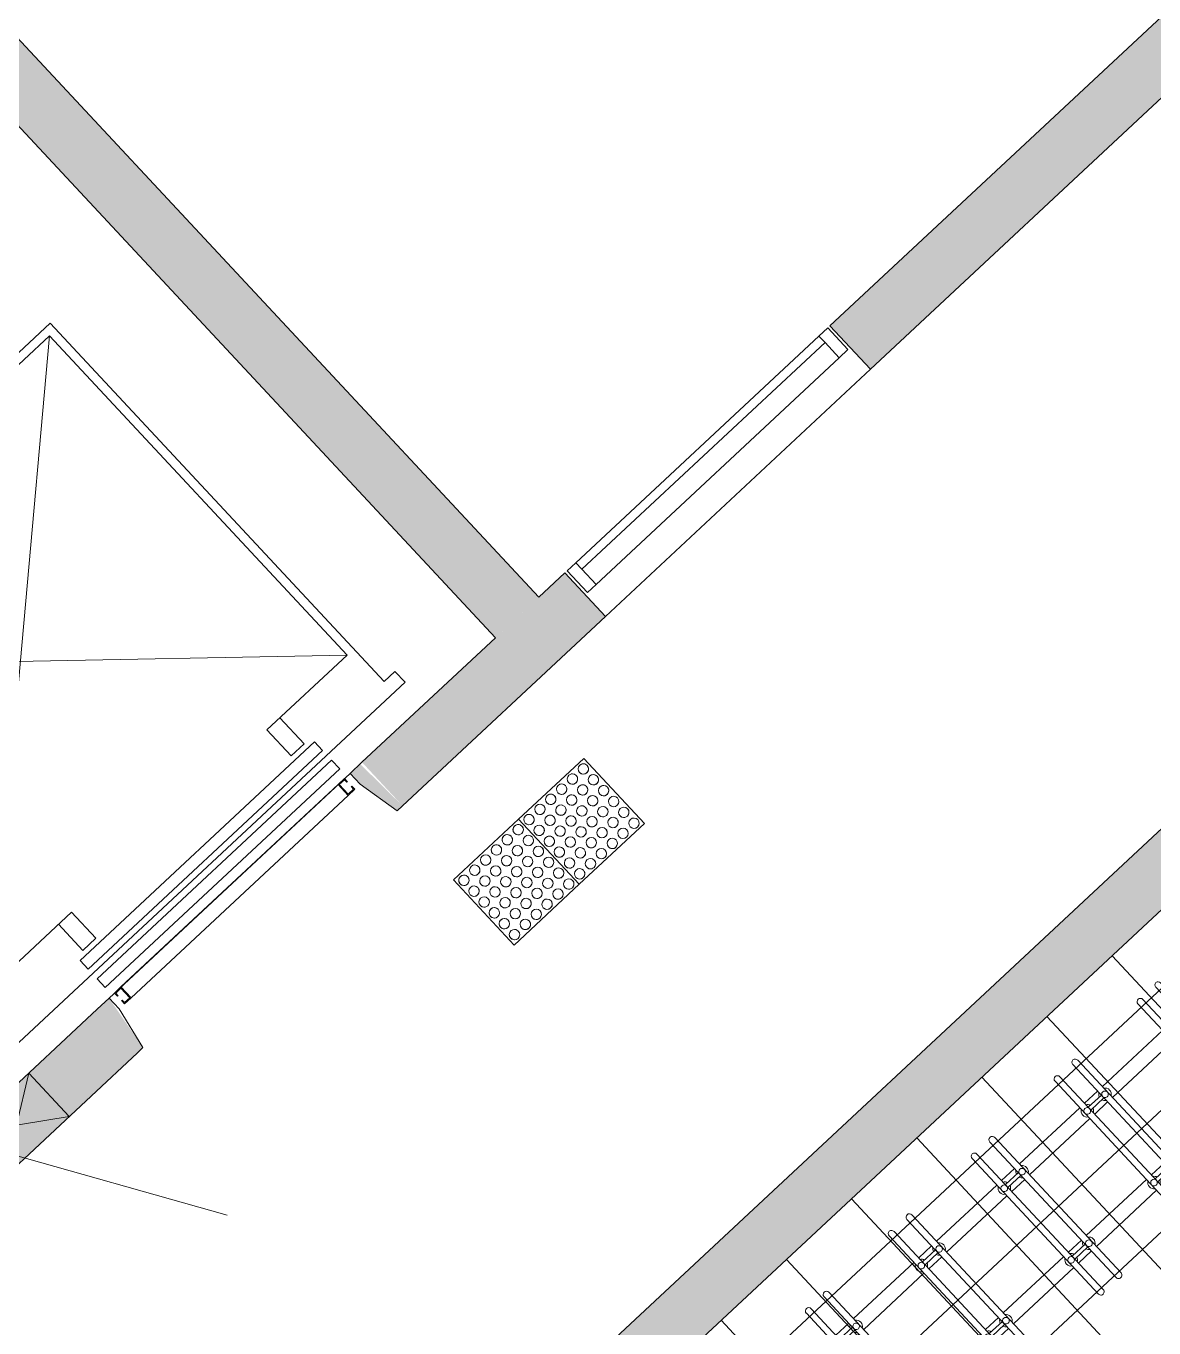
# Model space of a CAD drawing. Header units: millimetres. Extents: x -71377 to 516042, y -145869 to 441446.
# Drawn here: x 201274 to 205074, y 79575 to 83960 of the extents above; entities that cross this region are included whole.
import ezdxf

# ---------------------------------------------------------------- set-up
doc = ezdxf.new("R2010")
doc.units = ezdxf.units.MM
doc.header["$LTSCALE"] = 1000
doc.linetypes.add('_점선_M_', pattern=[3, 1.5, -1.5])
doc.linetypes.add('_점선_XS_', pattern=[1.15, 0.6, -0.55])
for name, color, linetype, lineweight in [('A-ele-8', 8, 'Continuous', 5), ('A-fnsh', 5, 'Continuous', 5), ('A-furn-hdln', 8, '_점선_XS_', 5), ('A-glas-hdln', 8, 'Continuous', 5), ('A-hat', 251, 'Continuous', 5), ('A-wind', 4, 'Continuous', 5), ('A-wind-hdln', 8, 'Continuous', 5), ('A_cwall', 2, 'Continuous', 5), ('AA_dash_M_', 7, '_점선_M_', 5), ('AA_점형블럭', 8, 'Continuous', 5), ('elev', 4, 'Continuous', 5), ('패밀리로 가져오기', 8, 'Continuous', 5)]:
    doc.layers.add(name, color=color, linetype=linetype, lineweight=lineweight)

# ---------------------------------------------------------------- blocks, each defined once
blk = doc.blocks.new('EV_15인승 - EV_15인승_1060x2100-6900323-지반층 배치도')
at = {"layer": 'A-furn-hdln'}
for p, q in [((-1100, -100), (-1100, 100)), ((-800, -100), (-800, 100))]:
    blk.add_line(p, q, dxfattribs=at)
at = {"layer": 'elev'}
for p, q in [((-725, 1898), (975, 1898)), ((-725, 248), (-725, 1898)), ((975, 1898), (975, 248)), ((945, 1868), (-695, 1868)), ((-695, 1868), (-695, 398)), ((945, 398), (-695, 1868)), ((-695, 398), (945, 1868)), ((945, 398), (945, 1868)), ((-950, 1580), (-1100, 720)), ((-1100, 1580), (-950, 720)), ((-950, 1580), (-1100, 1580)), ((-1100, 1580), (-1100, 720)), ((-950, 720), (-950, 1580)), ((-1100, 720), (-950, 720)), ((-695, 398), (-325, 398)), ((-385, 278), (-385, 398)), ((-325, 398), (-325, 278)), ((575, 278), (575, 398)), ((575, 398), (945, 398)), ((635, 398), (635, 278)), ((-325, 278), (-385, 278)), ((635, 278), (575, 278)), ((-775, 198), (-775, 248)), ((-775, 248), (-725, 248)), ((-415, 259), (665, 259)), ((-415, 219), (-415, 259)), ((665, 259), (665, 219)), ((975, 248), (1025, 248)), ((1025, 248), (1025, 198)), ((1025, 198), (-775, 198)), ((665, 219), (-415, 219)), ((-415, 175), (665, 175)), ((-415, 135), (-415, 175)), ((665, 135), (-415, 135)), ((665, 175), (665, 135)), ((-1100, -100), (-800, 100)), ((-1100, 100), (-800, -100)), ((-375, 100), (-405, 100)), ((-405, 100), (-405, 85)), ((-402, 85), (-402, 97)), ((-402, 97), (-378, 97)), ((-378, 97), (-378, 53)), ((-375, 100), (625, 100)), ((-375, 50), (-375, 100)), ((655, 100), (625, 100)), ((625, 50), (625, 100)), ((628, 53), (628, 97)), ((628, 97), (652, 97)), ((652, 97), (652, 85)), ((655, 85), (655, 100)), ((-405, 85), (-402, 85)), ((-402, 65), (-405, 65)), ((-405, 65), (-405, 50)), ((-405, 50), (-375, 50)), ((-402, 53), (-402, 65)), ((-378, 53), (-402, 53)), ((-375, 50), (625, 50)), ((625, 50), (655, 50)), ((652, 53), (628, 53)), ((652, 85), (655, 85)), ((655, 65), (652, 65)), ((652, 65), (652, 53)), ((655, 50), (655, 65))]:
    blk.add_line(p, q, dxfattribs=at)
blk = doc.blocks.new('자전거보관소_2D - 자전거보관소_dwg-3619136-지반층 배치도')
at = {"layer": '패밀리로 가져오기'}
for p, q in [((1166.9, 2015.7), (543.2, 2015.7)), ((1166.9, 1993.4), (543.2, 1993.4)), ((665.1, 1993.4), (665.1, 1933.7)), ((683.7, 1993.9), (683.7, 1933.7)), ((696.4, 1993.9), (696.4, 1933.7)), ((715.1, 1993.4), (715.1, 1933.7)), ((995.1, 1993.4), (995.1, 1933.7)), ((1013.7, 1993.9), (1013.7, 1933.7)), ((1026.4, 1993.9), (1026.4, 1933.7)), ((1045.1, 1993.4), (1045.1, 1933.7)), ((1166.9, 1933.7), (543.2, 1933.7)), ((1166.9, 1911.4), (543.2, 1911.4)), ((665.1, 1911.4), (665.1, 1633.7)), ((715.1, 1911.4), (715.1, 1633.7)), ((995.1, 1911.4), (995.1, 1633.7)), ((1045.1, 1911.4), (1045.1, 1633.7)), ((1166.9, 1633.7), (543.2, 1633.7)), ((1166.9, 1611.4), (543.2, 1611.4)), ((665.1, 1611.4), (665.1, 1551.7)), ((683.7, 1611.9), (683.7, 1551.7)), ((696.4, 1611.9), (696.4, 1551.7)), ((715.1, 1611.4), (715.1, 1551.7)), ((995.1, 1611.4), (995.1, 1551.7)), ((1013.7, 1611.9), (1013.7, 1551.7)), ((1026.4, 1611.9), (1026.4, 1551.7)), ((1045.1, 1611.4), (1045.1, 1551.7)), ((1166.9, 1551.7), (543.2, 1551.7)), ((1166.9, 1529.4), (543.2, 1529.4)), ((665.1, 1529.4), (665.1, 1251.7)), ((715.1, 1529.4), (715.1, 1251.7)), ((995.1, 1529.4), (995.1, 1251.7)), ((1045.1, 1529.4), (1045.1, 1251.7)), ((1166.9, 1251.7), (543.2, 1251.7)), ((1166.9, 1229.4), (543.2, 1229.4)), ((665.1, 1229.4), (665.1, 1169.7)), ((683.7, 1229.9), (683.7, 1169.7)), ((696.4, 1229.9), (696.4, 1169.7)), ((715.1, 1229.4), (715.1, 1169.7)), ((995.1, 1229.4), (995.1, 1169.7)), ((1013.7, 1229.9), (1013.7, 1169.7)), ((1026.4, 1229.9), (1026.4, 1169.7)), ((1045.1, 1229.4), (1045.1, 1169.7)), ((1166.9, 1169.7), (543.2, 1169.7)), ((1166.9, 1147.4), (543.2, 1147.4)), ((665.1, 1147.4), (665.1, 869.7)), ((715.1, 1147.4), (715.1, 869.7)), ((995.1, 1147.4), (995.1, 869.7)), ((1045.1, 1147.4), (1045.1, 869.7)), ((1166.9, 869.7), (543.2, 869.7)), ((1166.9, 847.4), (543.2, 847.4)), ((665.1, 847.4), (665.1, 787.7)), ((683.7, 847.9), (683.7, 787.7)), ((696.4, 847.9), (696.4, 787.7)), ((715.1, 847.4), (715.1, 787.7)), ((995.1, 847.4), (995.1, 787.7)), ((1013.7, 847.9), (1013.7, 787.7)), ((1026.4, 847.9), (1026.4, 787.7)), ((1045.1, 847.4), (1045.1, 787.7)), ((1166.9, 787.7), (543.2, 787.7)), ((1166.9, 765.4), (543.2, 765.4)), ((665.1, 765.4), (665.1, 487.7)), ((715.1, 765.4), (715.1, 487.7)), ((995.1, 765.4), (995.1, 487.7)), ((1045.1, 765.4), (1045.1, 487.7)), ((1166.9, 487.7), (543.2, 487.7)), ((1166.9, 465.4), (543.2, 465.4)), ((665.1, 465.4), (665.1, 406.2)), ((683.7, 465.4), (683.7, 406.2)), ((696.4, 465.4), (696.4, 406.2)), ((715.1, 465.4), (715.1, 406.2)), ((995.1, 465.4), (995.1, 406.2)), ((1013.7, 465.4), (1013.7, 406.2)), ((1026.4, 465.4), (1026.4, 406.2)), ((1045.1, 465.4), (1045.1, 406.2)), ((1166.9, 406.2), (543.2, 406.2)), ((1166.9, 383.9), (543.2, 383.9))]:
    blk.add_line(p, q, dxfattribs=at)
at = {"layer": '패밀리로 가져오기', "flags": 128}
for points in [[(1045.1, 2015.7), (1045.1, 2094.3), (665.1, 2094.3), (665.1, 2015.7)], [(995.1, 2015.7), (995.1, 2044.3), (715.1, 2044.3), (715.1, 2015.7)], [(665.1, 383.9), (665.1, 304.8), (1045.1, 304.8), (1045.1, 383.9)], [(715.1, 383.9), (715.1, 354.8), (995.1, 354.8), (995.1, 383.9)]]:
    blk.add_lwpolyline(points, dxfattribs=at)
for points in [[(798.1, 2049.9), (782.1, 2049.9), (771.7, 2060.3), (771.7, 2076.3), (782.1, 2086.6), (798.1, 2086.6), (808.4, 2076.3), (808.4, 2060.3)], [(928.1, 2049.9), (912.1, 2049.9), (901.7, 2060.3), (901.7, 2076.3), (912.1, 2086.6), (928.1, 2086.6), (938.4, 2076.3), (938.4, 2060.3)], [(798.1, 348.1), (782.1, 348.1), (771.7, 337.8), (771.7, 321.8), (782.1, 311.4), (798.1, 311.4), (808.4, 321.8), (808.4, 337.8)], [(928.1, 348.1), (912.1, 348.1), (901.7, 337.8), (901.7, 321.8), (912.1, 311.4), (928.1, 311.4), (938.4, 321.8), (938.4, 337.8)]]:
    blk.add_lwpolyline(points, close=True, dxfattribs=at)
at = {"layer": '패밀리로 가져오기'}
for centre in [(790.1, 2068.3), (920.1, 2068.3), (790.1, 329.8), (920.1, 329.8)]:
    blk.add_circle(centre, 8, dxfattribs=at)
for centre, radius, start, end in [((690.1, 2004.5), 21.1, 31.8156, 148.1844), ((1020.1, 2004), 21.1, 31.8156, 148.1844), ((543.2, 2004.5), 11.2, 90, 270), ((690.1, 2004.5), 21.2, 211.8156, 252.5282), ((690.1, 2004.5), 11.1, 90, 270), ((690.1, 2004.5), 11.1, 270, 90), ((690.1, 2004.5), 21.2, 287.4718, 328.1844), ((1020.1, 2004), 21.1, 211.8156, 252.5282), ((1020.1, 2004.5), 11.1, 90, 270), ((1020.1, 2004.5), 11.1, 270, 90), ((1020.1, 2004), 21.1, 287.4718, 328.1844), ((1166.9, 2004.5), 11.2, 270, 90), ((543.2, 1922.5), 11.2, 90, 270), ((690.1, 1923), 21.1, 107.4718, 148.1844), ((690.1, 1922.5), 11.2, 90, 270), ((690.1, 1922.5), 11.2, 270, 90), ((690.1, 1923), 21.1, 31.8156, 72.5282), ((1020.1, 1922.5), 21.1, 107.4718, 148.1844), ((1020.1, 1922.5), 11.2, 90, 270), ((1020.1, 1922.5), 11.2, 270, 90), ((1020.1, 1922.5), 21.1, 31.8156, 72.5282), ((1166.9, 1922.5), 11.2, 270, 90), ((690.1, 1923), 21.2, 211.8156, 328.1844), ((1020.1, 1922.5), 21.2, 211.8156, 270), ((1020.1, 1922.5), 21.1, 270, 328.1844), ((543.2, 1622.5), 11.2, 90, 270), ((690.1, 1622.5), 21.2, 31.8156, 148.1844), ((690.1, 1622.5), 11.1, 90, 270), ((690.1, 1622.5), 11.1, 270, 90), ((1020.1, 1622), 21.2, 31.8156, 148.1844), ((1020.1, 1622.5), 11.1, 90, 270), ((1020.1, 1622.5), 11.1, 270, 90), ((1166.9, 1622.5), 11.2, 270, 90), ((690.1, 1622.5), 21.2, 211.8156, 252.5282), ((690.1, 1622.5), 21.2, 287.4718, 328.1844), ((1020.1, 1622), 21.1, 211.8156, 252.5282), ((1020.1, 1622), 21.2, 287.4718, 328.1844), ((543.2, 1540.5), 11.2, 90, 270), ((690.1, 1541), 21.1, 107.4718, 148.1844), ((690.1, 1540.5), 11.2, 90, 270), ((690.1, 1540.5), 11.2, 270, 90), ((690.1, 1541), 21.1, 31.8156, 72.5282), ((1020.1, 1540.5), 21.1, 107.4718, 148.1844), ((1020.1, 1540.5), 11.2, 90, 270), ((1020.1, 1540.5), 11.2, 270, 90), ((1020.1, 1540.5), 21.1, 31.8156, 72.5282), ((1166.9, 1540.5), 11.2, 270, 90), ((690.1, 1541), 21.2, 211.8156, 328.1844), ((1020.1, 1540.5), 21.2, 211.8156, 270), ((1020.1, 1540.5), 21.1, 270, 328.1844), ((543.2, 1240.5), 11.2, 90, 270), ((690.1, 1240.5), 21.2, 31.8156, 148.1844), ((690.1, 1240.5), 21.1, 211.8156, 252.5282), ((690.1, 1240.5), 11.2, 90, 270), ((690.1, 1240.5), 11.2, 270, 90), ((690.1, 1240.5), 21.1, 287.4718, 328.1844), ((1020.1, 1240.5), 21.2, 31.8156, 148.1844), ((1020.1, 1240.5), 21.1, 211.8156, 252.5282), ((1020.1, 1240.5), 11.2, 90, 270), ((1020.1, 1240.5), 11.2, 270, 90), ((1020.1, 1240.5), 21.2, 287.4718, 328.1844), ((1166.9, 1240.5), 11.2, 270, 90), ((543.2, 1158.5), 11.2, 90, 270), ((690.1, 1159), 21.1, 107.4718, 148.1844), ((690.1, 1159), 21.1, 211.8156, 270), ((690.1, 1158.5), 11.1, 90, 270), ((690.1, 1158.5), 11.1, 270, 90), ((690.1, 1159), 21.1, 270, 328.1844), ((690.1, 1159), 21.2, 31.8156, 72.5282), ((1020.1, 1159), 21.2, 107.4718, 148.1844), ((1020.1, 1159), 21.1, 211.8156, 270), ((1020.1, 1158.5), 11.2, 90, 270), ((1020.1, 1158.5), 11.2, 270, 90), ((1020.1, 1159), 21.1, 270, 328.1844), ((1020.1, 1159), 21.1, 31.8156, 72.5282), ((1166.9, 1158.5), 11.2, 270, 90), ((690.1, 858.5), 21.2, 31.8156, 148.1844), ((1020.1, 858.5), 21.2, 31.8156, 148.1844), ((543.2, 858.5), 11.2, 90, 270), ((690.1, 858.5), 21.1, 211.8156, 252.5282), ((690.1, 858.5), 11.1, 90, 270), ((690.1, 858.5), 11.1, 270, 90), ((690.1, 858.5), 21.2, 287.4718, 328.1844), ((1020.1, 858.5), 21.2, 211.8156, 252.5282), ((1020.1, 858.5), 11.2, 90, 270), ((1020.1, 858.5), 11.2, 270, 90), ((1020.1, 858.5), 21.2, 287.4718, 328.1844), ((1166.9, 858.5), 11.2, 270, 90), ((690.1, 777), 21.2, 107.4718, 148.1844), ((690.1, 777), 21.1, 31.8156, 72.5282), ((1020.1, 777), 21.1, 107.4718, 148.1844), ((1020.1, 777), 21.2, 31.8156, 72.5282), ((543.2, 776.5), 11.2, 90, 270), ((690.1, 777), 21.1, 211.8156, 270), ((690.1, 776.5), 11.1, 90, 270), ((690.1, 776.5), 11.1, 270, 90), ((690.1, 777), 21.2, 270, 328.1844), ((1020.1, 777), 21.2, 211.8156, 270), ((1020.1, 776.5), 11.2, 90, 270), ((1020.1, 776.5), 11.2, 270, 90), ((1020.1, 777), 21.2, 270, 328.1844), ((1166.9, 776.5), 11.2, 270, 90), ((543.2, 476.5), 11.2, 90, 270), ((690.1, 476.5), 21.2, 31.8156, 148.1844), ((690.1, 476.5), 11.1, 90, 270), ((690.1, 476.5), 11.1, 270, 90), ((1020.1, 476.5), 21.1, 31.8156, 148.1844), ((1020.1, 476.5), 11.2, 90, 270), ((1020.1, 476.5), 11.2, 270, 90), ((1166.9, 476.5), 11.2, 270, 90), ((690.1, 476.5), 21.1, 211.8156, 252.5282), ((690.1, 476.5), 21.1, 287.4718, 328.1844), ((1020.1, 476.5), 21.2, 211.8156, 252.5282), ((1020.1, 476.5), 21.1, 287.4718, 328.1844), ((543.2, 395), 11.2, 90, 270), ((690.1, 395), 21.2, 107.4718, 148.1844), ((690.1, 395), 11.1, 90, 270), ((690.1, 395), 11.1, 270, 90), ((690.1, 395), 21.2, 31.8156, 72.5282), ((1020.1, 395), 21.2, 107.4718, 148.1844), ((1020.1, 395), 11.2, 90, 270), ((1020.1, 395), 11.2, 270, 90), ((1020.1, 395), 21.1, 31.8156, 72.5282), ((1166.9, 395), 11.2, 270, 90), ((690.1, 395), 21.1, 211.8156, 270), ((690.1, 395), 21.1, 270, 328.1844), ((1020.1, 395), 21.2, 211.8156, 270), ((1020.1, 395), 21.1, 270, 328.1844)]:
    blk.add_arc(centre, radius, start, end, dxfattribs=at)
blk = doc.blocks.new('자전거보관소_2D - 자전거보관소_2D-3619196-지반층 배치도')
blk.add_blockref('자전거보관소_2D - 자전거보관소_dwg-3619136-지반층 배치도', (-665.1, -304.8))
blk = doc.blocks.new('점자블럭_원형_개수_ - 점자블럭_원형_개수_-V12-지반층 배치도')
at = {"layer": 'AA_점형블럭'}
for p, q in [((300, 0), (0, 0)), ((0, 0), (0, -300)), ((300, -300), (300, 0)), ((600, 0), (300, 0)), ((300, 0), (300, -300)), ((600, -300), (600, 0)), ((0, -300), (300, -300)), ((300, -300), (600, -300))]:
    blk.add_line(p, q, dxfattribs=at)
for centre, start, end in [((25, -25), 0, 180), ((25, -25), 0, 180), ((25, -25), 120, 180), ((25, -25), 120, 180), ((25, -25), 180, 360), ((25, -25), 180, 0), ((25, -25), 180, 360), ((25, -25), 180, 0), ((25, -25), 15, 90), ((25, -25), 15, 90), ((75, -25), 0, 180), ((75, -25), 0, 180), ((75, -25), 0, 180), ((75, -25), 0, 180), ((75, -25), 180, 360), ((75, -25), 180, 0), ((75, -25), 180, 360), ((75, -25), 180, 0), ((125, -25), 0, 180), ((125, -25), 0, 180), ((125, -25), 0, 180), ((125, -25), 0, 180), ((125, -25), 180, 360), ((125, -25), 180, 0), ((125, -25), 180, 360), ((125, -25), 180, 0), ((175, -25), 0, 180), ((175, -25), 0, 180), ((175, -25), 180, 360), ((175, -25), 180, 360), ((175, -25), 0, 150), ((175, -25), 0, 150), ((175, -25), 210, 240), ((175, -25), 210, 240), ((175, -25), 300, 0), ((175, -25), 300, 0), ((225, -25), 0, 180), ((225, -25), 0, 180), ((225, -25), 180, 360), ((225, -25), 180, 360), ((225, -25), 0, 150), ((225, -25), 0, 150), ((225, -25), 210, 240), ((225, -25), 210, 240), ((225, -25), 300, 0), ((225, -25), 300, 0), ((275, -25), 0, 180), ((275, -25), 0, 180), ((275, -25), 180, 360), ((275, -25), 180, 360), ((275, -25), 0, 150), ((275, -25), 0, 150), ((275, -25), 210, 240), ((275, -25), 210, 240), ((275, -25), 300, 0), ((275, -25), 300, 0), ((325, -25), 0, 180), ((325, -25), 90, 180), ((325, -25), 0, 180), ((325, -25), 90, 180), ((325, -25), 180, 360), ((325, -25), 180, 345), ((325, -25), 180, 360), ((325, -25), 180, 345), ((325, -25), 30, 60), ((325, -25), 30, 60), ((375, -25), 0, 180), ((375, -25), 90, 180), ((375, -25), 0, 180), ((375, -25), 90, 180), ((375, -25), 180, 360), ((375, -25), 180, 345), ((375, -25), 180, 360), ((375, -25), 180, 345), ((375, -25), 30, 60), ((375, -25), 30, 60), ((425, -25), 0, 180), ((425, -25), 90, 180), ((425, -25), 0, 180), ((425, -25), 90, 180), ((425, -25), 180, 360), ((425, -25), 180, 345), ((425, -25), 180, 0), ((425, -25), 180, 345), ((425, -25), 30, 60), ((425, -25), 30, 60), ((475, -25), 0, 180), ((475, -25), 90, 180), ((475, -25), 0, 180), ((475, -25), 90, 180), ((475, -25), 180, 360), ((475, -25), 180, 345), ((475, -25), 180, 360), ((475, -25), 180, 345), ((475, -25), 30, 60), ((475, -25), 30, 60), ((525, -25), 0, 180), ((525, -25), 90, 180), ((525, -25), 0, 180), ((525, -25), 90, 180), ((525, -25), 180, 360), ((525, -25), 180, 345), ((525, -25), 180, 360), ((525, -25), 180, 345), ((525, -25), 30, 60), ((525, -25), 30, 60), ((575, -25), 0, 180), ((575, -25), 90, 180), ((575, -25), 0, 180), ((575, -25), 90, 180), ((575, -25), 180, 360), ((575, -25), 180, 345), ((575, -25), 180, 360), ((575, -25), 180, 345), ((575, -25), 30, 60), ((575, -25), 30, 60), ((25, -75), 0, 180), ((25, -75), 0, 180), ((25, -75), 0, 180), ((25, -75), 0, 180), ((25, -75), 180, 360), ((25, -75), 180, 0), ((25, -75), 180, 360), ((25, -75), 180, 0), ((75, -75), 0, 180), ((75, -75), 0, 180), ((75, -75), 0, 180), ((75, -75), 0, 180), ((75, -75), 180, 360), ((75, -75), 180, 0), ((75, -75), 180, 360), ((75, -75), 180, 0), ((125, -75), 0, 180), ((125, -75), 0, 180), ((125, -75), 0, 180), ((125, -75), 0, 180), ((125, -75), 180, 360), ((125, -75), 180, 0), ((125, -75), 180, 360), ((125, -75), 180, 0), ((175, -75), 0, 180), ((175, -75), 0, 180), ((175, -75), 0, 180), ((175, -75), 0, 180), ((175, -75), 180, 360), ((175, -75), 180, 0), ((175, -75), 180, 360), ((175, -75), 180, 0), ((225, -75), 0, 180), ((225, -75), 0, 180), ((225, -75), 0, 180), ((225, -75), 0, 180), ((225, -75), 180, 360), ((225, -75), 180, 0), ((225, -75), 180, 360), ((225, -75), 180, 0), ((275, -75), 0, 180), ((275, -75), 0, 180), ((275, -75), 0, 180), ((275, -75), 0, 180), ((275, -75), 180, 360), ((275, -75), 180, 0), ((275, -75), 180, 360), ((275, -75), 180, 0), ((325, -75), 0, 180), ((325, -75), 90, 180), ((325, -75), 0, 180), ((325, -75), 90, 180), ((325, -75), 180, 360), ((325, -75), 180, 345), ((325, -75), 180, 360), ((325, -75), 180, 345), ((325, -75), 30, 60), ((325, -75), 30, 60), ((375, -75), 0, 180), ((375, -75), 90, 180), ((375, -75), 0, 180), ((375, -75), 90, 180), ((375, -75), 180, 360), ((375, -75), 180, 345), ((375, -75), 180, 360), ((375, -75), 180, 345), ((375, -75), 30, 60), ((375, -75), 30, 60), ((425, -75), 0, 180), ((425, -75), 90, 180), ((425, -75), 0, 180), ((425, -75), 90, 180), ((425, -75), 180, 360), ((425, -75), 180, 345), ((425, -75), 180, 0), ((425, -75), 180, 345), ((425, -75), 30, 60), ((425, -75), 30, 60), ((475, -75), 0, 180), ((475, -75), 90, 180), ((475, -75), 0, 180), ((475, -75), 90, 180), ((475, -75), 180, 360), ((475, -75), 180, 345), ((475, -75), 180, 360), ((475, -75), 180, 345), ((475, -75), 30, 60), ((475, -75), 30, 60), ((525, -75), 0, 180), ((525, -75), 90, 180), ((525, -75), 0, 180), ((525, -75), 90, 180), ((525, -75), 180, 360), ((525, -75), 180, 345), ((525, -75), 180, 360), ((525, -75), 180, 345), ((525, -75), 30, 60), ((525, -75), 30, 60), ((575, -75), 0, 180), ((575, -75), 90, 180), ((575, -75), 0, 180), ((575, -75), 90, 180), ((575, -75), 180, 360), ((575, -75), 180, 345), ((575, -75), 180, 360), ((575, -75), 180, 345), ((575, -75), 30, 60), ((575, -75), 30, 60), ((25, -125), 0, 180), ((25, -125), 0, 180), ((25, -125), 0, 180), ((25, -125), 0, 180), ((25, -125), 180, 360), ((25, -125), 180, 0), ((25, -125), 180, 360), ((25, -125), 180, 0), ((75, -125), 0, 180), ((75, -125), 0, 180), ((75, -125), 0, 180), ((75, -125), 0, 180), ((75, -125), 180, 360), ((75, -125), 180, 0), ((75, -125), 180, 360), ((75, -125), 180, 0), ((125, -125), 0, 180), ((125, -125), 0, 180), ((125, -125), 0, 180), ((125, -125), 0, 180), ((125, -125), 180, 360), ((125, -125), 180, 0), ((125, -125), 180, 360), ((125, -125), 180, 0), ((175, -125), 0, 180), ((175, -125), 0, 180), ((175, -125), 0, 180), ((175, -125), 0, 180), ((175, -125), 180, 360), ((175, -125), 180, 0), ((175, -125), 180, 360), ((175, -125), 180, 0), ((225, -125), 0, 180), ((225, -125), 0, 180), ((225, -125), 0, 180), ((225, -125), 0, 180), ((225, -125), 180, 360), ((225, -125), 180, 0), ((225, -125), 180, 360), ((225, -125), 180, 0), ((275, -125), 0, 180), ((275, -125), 0, 180), ((275, -125), 0, 180), ((275, -125), 0, 180), ((275, -125), 180, 360), ((275, -125), 180, 0), ((275, -125), 180, 360), ((275, -125), 180, 0), ((325, -125), 0, 180), ((325, -125), 90, 180), ((325, -125), 0, 180), ((325, -125), 90, 180), ((325, -125), 180, 360), ((325, -125), 180, 345), ((325, -125), 180, 360), ((325, -125), 180, 345), ((325, -125), 30, 60), ((325, -125), 30, 60), ((375, -125), 0, 180), ((375, -125), 90, 180), ((375, -125), 0, 180), ((375, -125), 90, 180), ((375, -125), 180, 360), ((375, -125), 180, 345), ((375, -125), 180, 360), ((375, -125), 180, 345), ((375, -125), 30, 60), ((375, -125), 30, 60), ((425, -125), 0, 180), ((425, -125), 90, 180), ((425, -125), 0, 180), ((425, -125), 90, 180), ((425, -125), 180, 360), ((425, -125), 180, 345), ((425, -125), 180, 360), ((425, -125), 180, 345), ((425, -125), 30, 60), ((425, -125), 30, 60), ((475, -125), 0, 180), ((475, -125), 90, 180), ((475, -125), 0, 180), ((475, -125), 90, 180), ((475, -125), 180, 360), ((475, -125), 180, 345), ((475, -125), 180, 360), ((475, -125), 180, 345), ((475, -125), 30, 60), ((475, -125), 30, 60), ((525, -125), 0, 180), ((525, -125), 90, 180), ((525, -125), 0, 180), ((525, -125), 90, 180), ((525, -125), 180, 360), ((525, -125), 180, 345), ((525, -125), 180, 360), ((525, -125), 180, 345), ((525, -125), 30, 60), ((525, -125), 30, 60), ((575, -125), 0, 180), ((575, -125), 90, 180), ((575, -125), 0, 180), ((575, -125), 90, 180), ((575, -125), 180, 360), ((575, -125), 180, 345), ((575, -125), 180, 360), ((575, -125), 180, 345), ((575, -125), 30, 60), ((575, -125), 30, 60), ((25, -175), 0, 180), ((25, -175), 0, 180), ((25, -175), 135, 180), ((25, -175), 135, 180), ((25, -175), 180, 360), ((25, -175), 180, 315), ((25, -175), 180, 360), ((25, -175), 180, 315), ((25, -175), 30, 105), ((25, -175), 30, 105), ((75, -175), 0, 180), ((75, -175), 0, 180), ((75, -175), 0, 180), ((75, -175), 0, 180), ((75, -175), 180, 360), ((75, -175), 180, 0), ((75, -175), 180, 360), ((75, -175), 180, 0), ((125, -175), 0, 180), ((125, -175), 0, 180), ((125, -175), 0, 180), ((125, -175), 0, 180), ((125, -175), 180, 360), ((125, -175), 180, 0), ((125, -175), 180, 360), ((125, -175), 180, 0), ((175, -175), 0, 180), ((175, -175), 0, 180), ((175, -175), 0, 180), ((175, -175), 0, 180), ((175, -175), 180, 360), ((175, -175), 180, 0), ((175, -175), 180, 360), ((175, -175), 180, 0), ((225, -175), 0, 180), ((225, -175), 0, 180), ((225, -175), 0, 180), ((225, -175), 0, 180), ((225, -175), 180, 360), ((225, -175), 180, 0), ((225, -175), 180, 360), ((225, -175), 180, 0), ((275, -175), 0, 180), ((275, -175), 0, 180), ((275, -175), 0, 180), ((275, -175), 0, 180), ((275, -175), 180, 360), ((275, -175), 180, 0), ((275, -175), 180, 360), ((275, -175), 180, 360), ((325, -175), 0, 180), ((325, -175), 0, 180), ((325, -175), 0, 180), ((325, -175), 0, 180), ((325, -175), 180, 360), ((325, -175), 180, 360), ((325, -175), 180, 360), ((325, -175), 180, 0), ((375, -175), 0, 180), ((375, -175), 0, 180), ((375, -175), 0, 180), ((375, -175), 0, 180), ((375, -175), 180, 360), ((375, -175), 180, 0), ((375, -175), 180, 360), ((375, -175), 180, 360), ((425, -175), 0, 180), ((425, -175), 0, 180), ((425, -175), 0, 180), ((425, -175), 0, 180), ((425, -175), 180, 360), ((425, -175), 180, 0), ((425, -175), 180, 360), ((425, -175), 180, 0), ((475, -175), 0, 180), ((475, -175), 0, 180), ((475, -175), 0, 180), ((475, -175), 0, 180), ((475, -175), 180, 360), ((475, -175), 180, 0), ((475, -175), 180, 360), ((475, -175), 180, 0), ((525, -175), 0, 180), ((525, -175), 0, 180), ((525, -175), 0, 180), ((525, -175), 0, 180), ((525, -175), 180, 360), ((525, -175), 180, 0), ((525, -175), 180, 360), ((525, -175), 180, 0), ((575, -175), 0, 180), ((575, -175), 0, 180), ((575, -175), 0, 180), ((575, -175), 0, 180), ((575, -175), 180, 360), ((575, -175), 180, 360), ((575, -175), 180, 360), ((575, -175), 180, 360), ((25, -225), 0, 180), ((25, -225), 0, 180), ((25, -225), 135, 180), ((25, -225), 135, 180), ((25, -225), 30, 105), ((25, -225), 30, 105), ((75, -225), 0, 180), ((75, -225), 0, 180), ((75, -225), 0, 180), ((75, -225), 0, 180), ((125, -225), 0, 180), ((125, -225), 0, 180), ((125, -225), 0, 180), ((125, -225), 0, 180), ((175, -225), 0, 180), ((175, -225), 0, 180), ((175, -225), 0, 180), ((175, -225), 0, 180), ((225, -225), 0, 180), ((225, -225), 0, 180), ((225, -225), 0, 180), ((225, -225), 0, 180), ((275, -225), 0, 180), ((275, -225), 0, 180), ((275, -225), 0, 180), ((275, -225), 0, 180), ((325, -225), 0, 180), ((325, -225), 0, 180), ((325, -225), 0, 180), ((325, -225), 0, 180), ((375, -225), 0, 180), ((375, -225), 0, 180), ((375, -225), 0, 180), ((375, -225), 0, 180), ((425, -225), 0, 180), ((425, -225), 0, 180), ((425, -225), 0, 180), ((425, -225), 0, 180), ((475, -225), 0, 180), ((475, -225), 0, 180), ((475, -225), 0, 180), ((475, -225), 0, 180), ((525, -225), 0, 180), ((525, -225), 0, 180), ((525, -225), 0, 180), ((525, -225), 0, 180), ((575, -225), 0, 180), ((575, -225), 0, 180), ((575, -225), 0, 180), ((575, -225), 0, 180), ((25, -225), 180, 360), ((25, -225), 180, 315), ((25, -225), 180, 360), ((25, -225), 180, 315), ((25, -275), 0, 180), ((25, -275), 0, 180), ((25, -275), 135, 180), ((25, -275), 135, 180), ((25, -275), 30, 105), ((25, -275), 30, 105), ((75, -225), 180, 360), ((75, -225), 180, 0), ((75, -225), 180, 360), ((75, -225), 180, 360), ((75, -275), 0, 180), ((75, -275), 0, 180), ((75, -275), 0, 180), ((75, -275), 0, 180), ((125, -225), 180, 360), ((125, -225), 180, 0), ((125, -225), 180, 360), ((125, -225), 180, 0), ((125, -275), 0, 180), ((125, -275), 0, 180), ((125, -275), 0, 180), ((125, -275), 0, 180), ((175, -225), 180, 360), ((175, -225), 180, 360), ((175, -225), 180, 360), ((175, -225), 180, 0), ((175, -275), 0, 180), ((175, -275), 0, 180), ((175, -275), 0, 180), ((175, -275), 0, 180), ((225, -225), 180, 360), ((225, -225), 180, 0), ((225, -225), 180, 360), ((225, -225), 180, 0), ((225, -275), 0, 180), ((225, -275), 0, 180), ((225, -275), 0, 180), ((225, -275), 0, 180), ((275, -225), 180, 360), ((275, -225), 180, 0), ((275, -225), 180, 360), ((275, -225), 180, 0), ((275, -275), 0, 180), ((275, -275), 0, 180), ((275, -275), 0, 180), ((275, -275), 0, 180), ((325, -225), 180, 360), ((325, -225), 180, 0), ((325, -225), 180, 360), ((325, -225), 180, 0), ((325, -275), 0, 180), ((325, -275), 0, 180), ((325, -275), 0, 180), ((325, -275), 0, 180), ((375, -225), 180, 360), ((375, -225), 180, 360), ((375, -225), 180, 360), ((375, -225), 180, 0), ((375, -275), 0, 180), ((375, -275), 0, 180), ((375, -275), 0, 180), ((375, -275), 0, 180), ((425, -225), 180, 360), ((425, -225), 180, 0), ((425, -225), 180, 360), ((425, -225), 180, 0), ((425, -275), 0, 180), ((425, -275), 0, 180), ((425, -275), 0, 180), ((425, -275), 0, 180), ((475, -225), 180, 360), ((475, -225), 180, 360), ((475, -225), 180, 360), ((475, -225), 180, 0), ((475, -275), 0, 180), ((475, -275), 0, 180), ((475, -275), 0, 180), ((475, -275), 0, 180), ((525, -225), 180, 360), ((525, -225), 180, 0), ((525, -225), 180, 360), ((525, -225), 180, 0), ((525, -275), 0, 180), ((525, -275), 0, 180), ((525, -275), 0, 180), ((525, -275), 0, 180), ((575, -225), 180, 360), ((575, -225), 180, 0), ((575, -225), 180, 360), ((575, -225), 180, 0), ((575, -275), 0, 180), ((575, -275), 0, 180), ((575, -275), 0, 180), ((575, -275), 0, 180), ((25, -275), 180, 360), ((25, -275), 180, 315), ((25, -275), 180, 360), ((25, -275), 180, 315), ((75, -275), 180, 360), ((75, -275), 180, 0), ((75, -275), 180, 360), ((75, -275), 180, 360), ((125, -275), 180, 360), ((125, -275), 180, 0), ((125, -275), 180, 360), ((125, -275), 180, 0), ((175, -275), 180, 360), ((175, -275), 180, 0), ((175, -275), 180, 360), ((175, -275), 180, 0), ((225, -275), 180, 360), ((225, -275), 180, 0), ((225, -275), 180, 360), ((225, -275), 180, 0), ((275, -275), 180, 360), ((275, -275), 180, 0), ((275, -275), 180, 360), ((275, -275), 180, 360), ((325, -275), 180, 360), ((325, -275), 180, 360), ((325, -275), 180, 360), ((325, -275), 180, 0), ((375, -275), 180, 360), ((375, -275), 180, 0), ((375, -275), 180, 360), ((375, -275), 180, 0), ((425, -275), 180, 360), ((425, -275), 180, 0), ((425, -275), 180, 360), ((425, -275), 180, 0), ((475, -275), 180, 360), ((475, -275), 180, 0), ((475, -275), 180, 360), ((475, -275), 180, 0), ((525, -275), 180, 360), ((525, -275), 180, 360), ((525, -275), 180, 360), ((525, -275), 180, 360), ((575, -275), 180, 360), ((575, -275), 180, 0), ((575, -275), 180, 360), ((575, -275), 180, 360)]:
    blk.add_arc(centre, 17.5, start, end, dxfattribs=at)
blk = doc.blocks.new('고정창_프로젝트창_고정창 - _A_AW_12X22-6597192-지반층 배치도')
at = {"layer": 'A-wind'}
for p, q in [((-560, 100), (-600, 100)), ((-600, 100), (-600, 0)), ((-560, 70), (-560, 100)), ((560, 100), (560, 70)), ((600, 100), (560, 100)), ((600, 0), (600, 100)), ((-600, 0), (-560, 0)), ((560, 0), (600, 0))]:
    blk.add_line(p, q, dxfattribs=at)
at = {"layer": 'A-wind-hdln'}
for p, q in [((560, 100), (-560, 100)), ((-560, 70), (560, 70)), ((-560, 0), (-560, 70)), ((560, 0), (560, 70)), ((560, 0), (-560, 0))]:
    blk.add_line(p, q, dxfattribs=at)

msp = doc.modelspace()

# ---------------------------------------------------------------- hatches: boundary and pattern name
at = {"layer": 'A-hat'}
for points in [[(204118.3, 82804), (206593.9, 85112.6), (206457.6, 85258.8), (203981.9, 82950.3), (204013.6, 82916.3)], [(202855.6, 81900), (203001.9, 82036.4), (201235.5, 83930.6), (201089.3, 83794.2), (202798, 81961.8)], [(202992, 81753.7), (203226.1, 81972), (203089.7, 82118.2), (202855.6, 81900)], [(202542.2, 81334.3), (202992, 81753.7), (202855.6, 81900), (202405.8, 81480.6)], [(202681.2, 78729.2), (205679.8, 81525.4), (205543.4, 81671.7), (202544.8, 78875.5), (202554, 78865.6)], [(201127.1, 80014.6), (201650, 80502.2), (201513.6, 80648.5), (200990.7, 80160.9)]]:
    msp.add_hatch(color=256, dxfattribs=at).paths.add_polyline_path(points)
h = msp.add_hatch(color=256, dxfattribs=at)
h.paths.add_polyline_path([(201650, 80502.2), (201668.3, 80519.3), (201553.8, 80686), (201513.6, 80648.5), (201587.9, 80568.8)])
h.paths.add_polyline_path([(202524, 81317.2), (202542.2, 81334.3), (202399.7, 81474.8), (202365.6, 81443), (202405.8, 81402.1), (202500.2, 81334.3)])
h = msp.add_hatch(dxfattribs=at)
h.set_pattern_fill('FP_145', color=256, scale=1000, style=0, pattern_type=2)
h.set_pattern_definition([(133, (205823.5, 78113.52), (-219.406, -204.6), []), (223, (205823.5, 78113.52), (204.6, -219.406), [])])
h.paths.add_polyline_path([(206935.1, 75736.4), (208800.1, 77475.5), (205328.7, 81198.1), (203467.4, 79462.4), (204292.7, 78577.4), (203842.9, 78158), (206073, 75766.5), (206519.1, 76182.5), (206795.9, 75885.7)])

# ---------------------------------------------------------------- linework, layer by layer
at = {"layer": 'A-ele-8'}
msp.add_line((204118.3, 82804), (203226.1, 81972), dxfattribs=at)
at = {"layer": 'A-fnsh'}
msp.add_line((202365.6, 81443), (201553.8, 80686), dxfattribs=at)
at = {"layer": 'A_cwall'}
for p, q in [((206457.6, 85258.8), (203981.9, 82950.3)), ((204118.3, 82804), (206052.7, 84607.9)), ((203001.9, 82036.4), (201099.1, 84076.9)), ((201089.3, 83794.2), (202855.6, 81900)), ((203981.9, 82950.3), (204118.3, 82804)), ((203089.7, 82118.2), (203001.9, 82036.4)), ((203226.1, 81972), (203089.7, 82118.2)), ((202542.2, 81334.3), (203226.1, 81972)), ((202855.6, 81900), (202405.8, 81480.6)), ((205543.4, 81671.7), (202544.8, 78875.5)), ((202405.8, 81480.6), (202365.6, 81443)), ((202365.6, 81443), (202399.7, 81406.5)), ((202399.7, 81406.5), (202524, 81317.2)), ((202827.5, 78865.6), (205518.9, 81375.4)), ((202524, 81317.2), (202542.2, 81334.3)), ((201513.6, 80648.5), (200990.7, 80160.9)), ((201553.8, 80686), (201513.6, 80648.5)), ((201587.9, 80649.5), (201553.8, 80686)), ((201668.3, 80519.3), (201587.9, 80649.5)), ((201650, 80502.2), (201668.3, 80519.3)), ((200980.8, 79878.2), (201650, 80502.2))]:
    msp.add_line(p, q, dxfattribs=at)
at = {"layer": 'AA_dash_M_'}
msp.add_line((93690.2, 110544.2), (264270.3, 62346.1), dxfattribs=at)

# ---------------------------------------------------------------- block references
at = {"layer": 'A-glas-hdln', "rotation": 43.00000124847548}
msp.add_blockref('고정창_프로젝트창_고정창 - _A_AW_12X22-6597192-지반층 배치도', (203604, 82461.1), dxfattribs=at)
at = {"layer": 'AA_점형블럭', "rotation": 43.00000124847453}
msp.add_blockref('점자블럭_원형_개수_ - 점자블럭_원형_개수_-V12-지반층 배치도', (202713.9, 81084.2), dxfattribs=at)
at = {"layer": 'elev', "rotation": 43.00000124847713}
msp.add_blockref('EV_15인승 - EV_15인승_1060x2100-6900323-지반층 배치도', (201936.5, 80906.2), dxfattribs=at)
at = {"layer": '패밀리로 가져오기', "rotation": 313.0000012484762}
msp.add_blockref('자전거보관소_2D - 자전거보관소_2D-3619196-지반층 배치도', (203928, 79481.7), dxfattribs=at)

doc.saveas('drawing.dxf')
